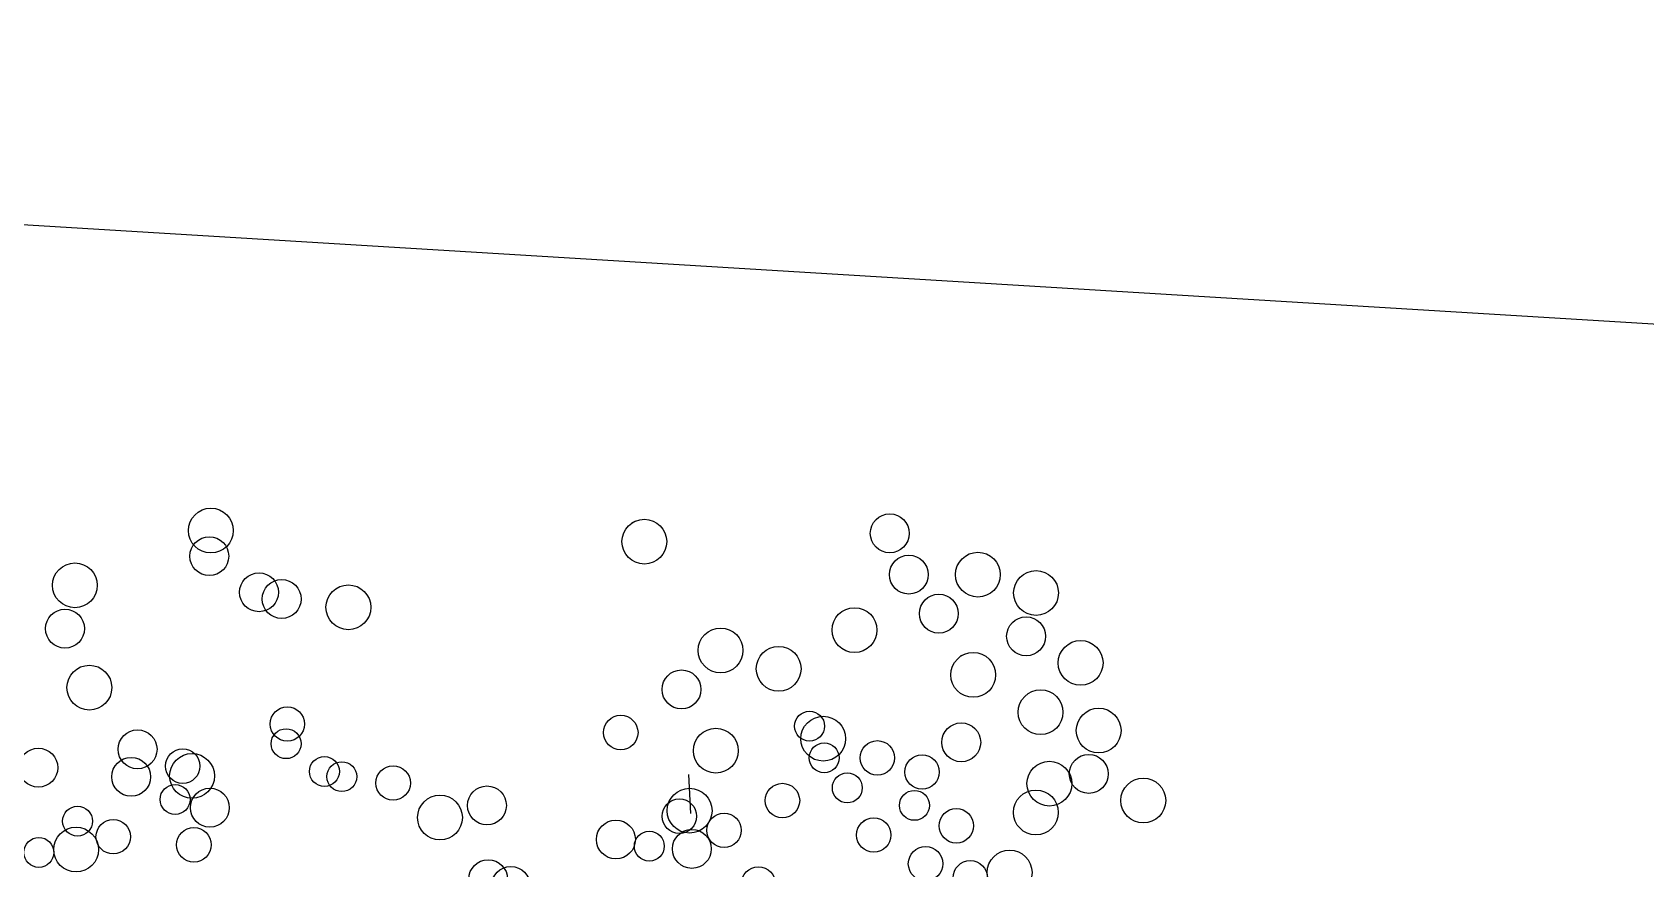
# Model space of a CAD drawing. Header units: millimetres. Extents: x 441156 to 441876, y 4514765 to 4515211.
# Drawn here: x 441718.662 to 441719.94, y 4514838.531 to 4514839.194 of the extents above; entities that cross this region are included whole.
import ezdxf

# ---------------------------------------------------------------- set-up
doc = ezdxf.new("R2010")
doc.units = ezdxf.units.MM
doc.layers.add('01_piscinas', color=254, linetype='Continuous')

msp = doc.modelspace()

# ---------------------------------------------------------------- linework, layer by layer
at = {"layer": '01_piscinas'}
for p, q in [((441719.13662438, 4514838.80507476, 0.00000053), (441719.13996185, 4514838.80652165, 0.00000053)), ((441719.39720752, 4514838.69946859, 0.00000053), (441719.40054498, 4514838.70091548, 0.00000053)), ((441719.12025899, 4514838.65031083, 0.00000053), (441719.12282628, 4514838.65142382, 0.00000053)), ((441719.18343026, 4514838.57456336, 0.00000053), (441719.18190042, 4514838.60552795, 0.00000053)), ((441719.32070755, 4514838.56907532, 0.00000053), (441719.32327484, 4514838.57018831, 0.00000053))]:
    msp.add_line(p, q, dxfattribs=at)
at = {"layer": '01_piscinas', "elevation": 0.00000131}
msp.add_lwpolyline([(441725.57545589, 4514838.61966129), (441717.82079578, 4514839.09187488), (441716.14533746, 4514839.19390053)], dxfattribs=at)
at = {"layer": '01_piscinas'}
for centre, radius in [((441718.80315232, 4514838.79887773, 0.00000053), 0.01775907), ((441719.14665721, 4514838.79010552, 0.00000053), 0.01775907), ((441719.34113144, 4514838.7967014, 0.00000053), 0.01541533), ((441718.8019043, 4514838.77860294, 0.00000053), 0.01541533), ((441719.35622299, 4514838.7640004, 0.00000053), 0.01541533), ((441719.41098748, 4514838.76396986, 0.00000053), 0.01775907), ((441718.69541163, 4514838.75549548, 0.00000053), 0.01775907), ((441718.84133744, 4514838.74997988, 0.00000053), 0.01541533), ((441719.45702781, 4514838.74941715, 0.00000053), 0.01775907), ((441718.85931461, 4514838.74464071, 0.00000053), 0.01541533), ((441718.91215132, 4514838.73808001, 0.00000053), 0.01775907), ((441718.68755641, 4514838.72115033, 0.00000053), 0.01541533), ((441719.31319701, 4514838.72001722, 0.00000053), 0.01775907), ((441719.38001921, 4514838.73305294, 0.00000053), 0.01541533), ((441719.4491726, 4514838.715072, 0.00000053), 0.01541533), ((441719.2070459, 4514838.70388313, 0.00000053), 0.01775907), ((441719.49236031, 4514838.69398778, 0.00000053), 0.01775907), ((441719.25308623, 4514838.68933043, 0.00000053), 0.01775907), ((441719.40724034, 4514838.68449935, 0.00000053), 0.01775907), ((441718.706889, 4514838.67438802, 0.00000053), 0.01775907), ((441719.17607763, 4514838.67296621, 0.00000053), 0.01541533), ((441719.46063944, 4514838.65489362, 0.00000053), 0.01775907), ((441718.86374202, 4514838.64554389, 0.00000053), 0.01366082), ((441719.12797655, 4514838.63879603, 0.00000053), 0.01366082), ((441719.27757211, 4514838.64386978, 0.00000053), 0.01185795), ((441719.28841873, 4514838.63390106, 0.00000053), 0.01775907), ((441719.50667977, 4514838.64034091, 0.00000053), 0.01775907), ((441718.74507411, 4514838.62549017, 0.00000053), 0.01541533), ((441718.862782, 4514838.62994789, 0.00000053), 0.01185795), ((441719.20329876, 4514838.62441262, 0.00000053), 0.01775907), ((441719.39777299, 4514838.6310085, 0.00000053), 0.01541533), ((441718.66641639, 4514838.6109447, 0.00000053), 0.01541533), ((441718.78086456, 4514838.61217293, 0.00000053), 0.01366082), ((441718.78826182, 4514838.60440595, 0.00000053), 0.01775907), ((441719.28918099, 4514838.61871517, 0.00000053), 0.01185795), ((441719.33130752, 4514838.61869168, 0.00000053), 0.01366082), ((441719.36672316, 4514838.60749729, 0.00000053), 0.01366082), ((441719.49882456, 4514838.60599576, 0.00000053), 0.01541533), ((441718.74002217, 4514838.60368391, 0.00000053), 0.01541533), ((441718.89311519, 4514838.60793015, 0.00000053), 0.01185795), ((441718.90694378, 4514838.6038231, 0.00000053), 0.01185795), ((441718.94758741, 4514838.59877641, 0.00000053), 0.01366082), ((441719.46762903, 4514838.59827696, 0.00000053), 0.01775907), ((441718.77482209, 4514838.58575358, 0.00000053), 0.01185795), ((441719.02192064, 4514838.5810047, 0.00000053), 0.01541533), ((441719.25608409, 4514838.58488196, 0.00000053), 0.01366082), ((441719.30748578, 4514838.59490943, 0.00000053), 0.01185795), ((441719.54201227, 4514838.58491154, 0.00000053), 0.01775907), ((441718.80237812, 4514838.57922776, 0.00000053), 0.01541533), ((441718.98471826, 4514838.57140825, 0.00000053), 0.01775907), ((441719.17442939, 4514838.57247112, 0.00000053), 0.01366082), ((441719.18251538, 4514838.57682586, 0.00000053), 0.01775907), ((441719.36068069, 4514838.58107794, 0.00000053), 0.01185795), ((441719.4568923, 4514838.57542311, 0.00000053), 0.01775907), ((441718.69754567, 4514838.56854316, 0.00000053), 0.01185795), ((441719.20984503, 4514838.56127673, 0.00000053), 0.01366082), ((441719.32842511, 4514838.55756051, 0.00000053), 0.01366082), ((441719.39390201, 4514838.56485931, 0.00000053), 0.01366082), ((441718.69637246, 4514838.54600709, 0.00000053), 0.01775907), ((441718.72579603, 4514838.55621456, 0.00000053), 0.01366082), ((441718.78969331, 4514838.54978257, 0.00000053), 0.01366082), ((441719.12411918, 4514838.55399932, 0.00000053), 0.01541533), ((441719.15060764, 4514838.54868887, 0.00000053), 0.01185795), ((441719.18432561, 4514838.54656568, 0.00000053), 0.01541533), ((441718.66685338, 4514838.54376926, 0.00000053), 0.01185795), ((441719.36950134, 4514838.53478688, 0.00000053), 0.01366082), ((441719.43610892, 4514838.52783635, 0.00000053), 0.01775907), ((441719.02290338, 4514838.52251039, 0.00000053), 0.01541533), ((441719.04088056, 4514838.51717122, 0.00000053), 0.01541533), ((441719.23702387, 4514838.51863875, 0.00000053), 0.01366082), ((441719.40491698, 4514838.52359249, 0.00000053), 0.01366082)]:
    msp.add_circle(centre, radius, dxfattribs=at)

doc.saveas('drawing.dxf')
